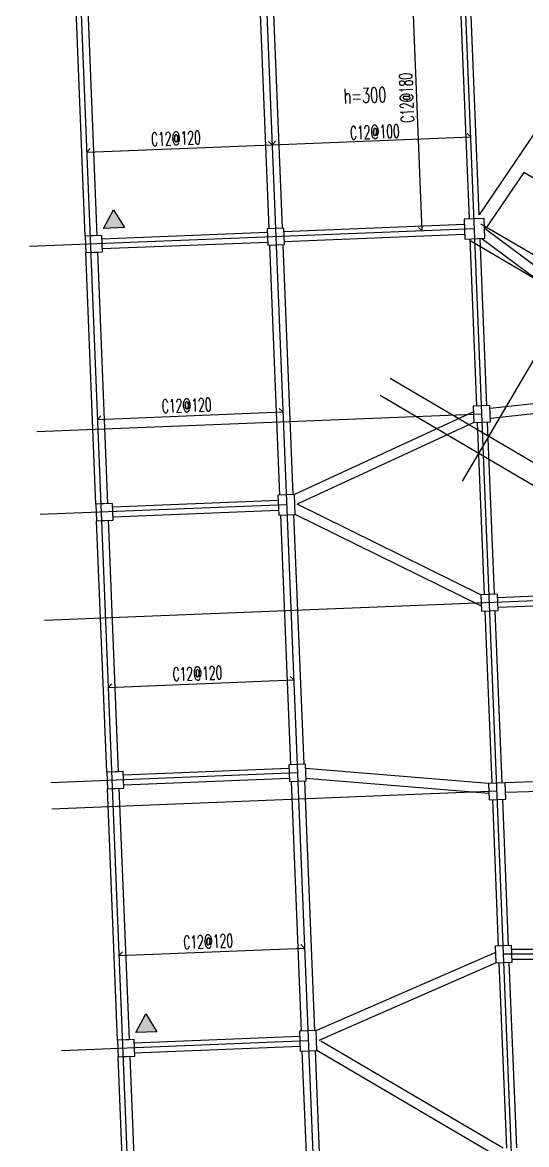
# Model space of a CAD drawing. Header units: millimetres. Extents: x 129427 to 386235, y 419441 to 703525.
# Drawn here: x 178353 to 193569, y 594645 to 628525 of the extents above; entities that cross this region are included whole.
import ezdxf

# ---------------------------------------------------------------- set-up
doc = ezdxf.new("R2010")
doc.units = ezdxf.units.MM
doc.header["$LTSCALE"] = 100
for name, color, linetype in [('B-dote', 253, 'Continuous'), ('B-板厚', 2, 'Continuous'), ('B-正筋文字', 7, 'Continuous'), ('B-正筋钢筋', 6, 'Continuous'), ('B-沉降观测点', 5, 'Continuous'), ('COLU', 7, 'Continuous'), ('h斜线-墙', 7, 'Continuous'), ('h斜线-柱', 7, 'Continuous'), ('WALL', 3, 'Continuous'), ('梁虚线', 4, 'Continuous')]:
    doc.layers.add(name, color=color, linetype=linetype)
doc.styles.get("Standard").update_dxf_attribs({"font": 'standard'})

# ---------------------------------------------------------------- blocks, each defined once
blk = doc.blocks.new('A$C7FDE0673')
at = {"layer": 'B-沉降观测点'}
blk.add_hatch(color=256, dxfattribs=at).paths.add_polyline_path([(318, 551), (0, 0), (636, 0)], flags=0)
blk.add_lwpolyline([(0, 0), (318, 551), (636, 0)], close=True, dxfattribs=at)

msp = doc.modelspace()

# ---------------------------------------------------------------- hatches: boundary and pattern name
at = {"layer": 'h斜线-墙'}
h = msp.add_hatch(dxfattribs=at)
h.set_pattern_fill('ANSI31', color=256, scale=40, angle=2.29877, style=0)
h.set_pattern_definition([])
h.paths.add_polyline_path([(179942.3, 629669.1), (180292.1, 629683.2), (180596.9, 622089.3), (180247.2, 622075.2)], flags=0)
h = msp.add_hatch(dxfattribs=at)
h.set_pattern_fill('ANSI31', color=256, scale=40, angle=2.29877, style=0)
h.set_pattern_definition([])
h.paths.add_polyline_path([(180267.2, 621575.6), (180617, 621589.7), (180921.8, 613995.8), (180572.1, 613981.7)], flags=0)
h = msp.add_hatch(dxfattribs=at)
h.set_pattern_fill('ANSI31', color=256, scale=40, angle=2.29877, style=0)
h.set_pattern_definition([])
h.paths.add_polyline_path([(180592.1, 613482.1), (180941.9, 613496.2), (181246.7, 605902.3), (180897, 605888.3)], flags=0)
h = msp.add_hatch(dxfattribs=at)
h.set_pattern_fill('ANSI31', color=256, scale=40, angle=2.29877, style=0)
h.set_pattern_definition([])
h.paths.add_polyline_path([(180917, 605388.7), (181266.8, 605402.7), (181571.6, 597808.8), (181221.9, 597794.8)], flags=0)
h = msp.add_hatch(dxfattribs=at)
h.set_pattern_fill('ANSI31', color=256, scale=40, angle=2.29877, style=0)
h.set_pattern_definition([])
h.paths.add_polyline_path([(181241.9, 597295.2), (181591.6, 597309.2), (181896.5, 589715.3), (181546.8, 589701.3)], flags=0)
at = {"layer": 'h斜线-柱'}
h = msp.add_hatch(dxfattribs=at)
h.set_pattern_fill('ANSI31', color=256, scale=40, angle=2.29877, style=0)
h.set_pattern_definition([])
h.paths.add_polyline_path([(191710, 621984.9), (192309.6, 622009), (192285.5, 622608.5), (191686, 622584.5)], flags=0)
h = msp.add_hatch(dxfattribs=at)
h.set_pattern_fill('ANSI31', color=256, scale=40, angle=2.29877, style=0)
h.set_pattern_definition([])
h.paths.add_polyline_path([(180267.2, 621575.6), (180766.8, 621595.7), (180746.8, 622095.3), (180247.2, 622075.2)], flags=0)
h = msp.add_hatch(dxfattribs=at)
h.set_pattern_fill('ANSI31', color=256, scale=40, angle=2.29877, style=0)
h.set_pattern_definition([])
h.paths.add_polyline_path([(185762.8, 621796.2), (186262.4, 621816.3), (186242.4, 622315.9), (185742.8, 622295.8)], flags=0)
h = msp.add_hatch(dxfattribs=at)
h.set_pattern_fill('ANSI31', color=256, scale=40, angle=2.29877, style=0)
h.set_pattern_definition([])
h.paths.add_polyline_path([(191982.6, 616441.4), (192482.2, 616461.5), (192462.2, 616961.1), (191962.6, 616941)], flags=0)
h = msp.add_hatch(dxfattribs=at)
h.set_pattern_fill('ANSI31', color=256, scale=40, angle=2.29877, style=0)
h.set_pattern_definition([])
h.paths.add_polyline_path([(186089.7, 613652.8), (186589.3, 613672.9), (186565.2, 614272.4), (186065.7, 614252.3)], flags=0)
h = msp.add_hatch(dxfattribs=at)
h.set_pattern_fill('ANSI31', color=256, scale=40, angle=2.29877, style=0)
h.set_pattern_definition([])
h.paths.add_polyline_path([(180592.1, 613482.1), (181091.7, 613502.2), (181071.7, 614001.8), (180572.1, 613981.7)], flags=0)
h = msp.add_hatch(dxfattribs=at)
h.set_pattern_fill('ANSI31', color=256, scale=40, angle=2.29877, style=0)
h.set_pattern_definition([])
h.paths.add_polyline_path([(192211.2, 610746), (192710.8, 610766), (192690.8, 611265.6), (192191.2, 611245.6)], flags=0)
h = msp.add_hatch(dxfattribs=at)
h.set_pattern_fill('ANSI31', color=256, scale=40, angle=2.29877, style=0)
h.set_pattern_definition([])
h.paths.add_polyline_path([(186412.6, 605609.3), (186912.2, 605629.3), (186892.1, 606128.9), (186392.6, 606108.9)], flags=0)
h = msp.add_hatch(dxfattribs=at)
h.set_pattern_fill('ANSI31', color=256, scale=40, angle=2.29877, style=0)
h.set_pattern_definition([])
h.paths.add_polyline_path([(180917, 605388.7), (181416.6, 605408.7), (181396.6, 605908.3), (180897, 605888.3)], flags=0)
h = msp.add_hatch(dxfattribs=at)
h.set_pattern_fill('ANSI31', color=256, scale=40, angle=2.29877, style=0)
h.set_pattern_definition([])
h.paths.add_polyline_path([(192439.9, 605050.6), (192939.5, 605070.6), (192919.4, 605570.2), (192419.8, 605550.2)], flags=0)
h = msp.add_hatch(dxfattribs=at)
h.set_pattern_fill('ANSI31', color=256, scale=40, angle=2.29877, style=0)
h.set_pattern_definition([])
h.paths.add_polyline_path([(192637.2, 600134.9), (193136.8, 600154.9), (193116.7, 600654.5), (192617.1, 600634.5)], flags=0)
h = msp.add_hatch(dxfattribs=at)
h.set_pattern_fill('ANSI31', color=256, scale=40, angle=2.29877, style=0)
h.set_pattern_definition([])
h.paths.add_polyline_path([(186739.5, 597465.8), (187239.1, 597485.9), (187215, 598085.4), (186715.4, 598065.4)], flags=0)
h = msp.add_hatch(dxfattribs=at)
h.set_pattern_fill('ANSI31', color=256, scale=40, angle=2.29877, style=0)
h.set_pattern_definition([])
h.paths.add_polyline_path([(181241.9, 597295.2), (181741.5, 597315.2), (181721.5, 597814.8), (181221.9, 597794.8)], flags=0)

# ---------------------------------------------------------------- linework, layer by layer
at = {"layer": 'B-dote'}
for p, q in [((183948.6, 673224.4), (191416.5, 487189.3)), ((197411.7, 487429.9), (189943.7, 673465)), ((178353.1, 672999.8), (185821, 486964.6)), ((201086.5, 630772.3), (191621.6, 614674.8)), ((218348.6, 607058.4), (192189.7, 622439.3)), ((191997.8, 622296.7), (178561.2, 621757.3)), ((224596, 602689.1), (191885.5, 621922.1)), ((189452.5, 617784.1), (212766.8, 604075.8)), ((189148.4, 617266.9), (204187.2, 608424.4)), ((192222.4, 616701.2), (178785.8, 616161.9)), ((186327.5, 613962.6), (178886.1, 613663.9)), ((197646.8, 611214.4), (179014.4, 610466.4)), ((186652.4, 605869.1), (179211, 605570.4)), ((192679.6, 605310.4), (179243, 604771)), ((234846.5, 600394.7), (192877, 600394.7)), ((186977.3, 597775.6), (179535.8, 597476.9))]:
    msp.add_line(p, q, dxfattribs=at)
at = {"layer": 'B-正筋钢筋'}
for points in [[(190312.2, 622335.2), (190422.4, 622233.5), (190120.8, 629746.8), (190019.1, 629636.6)], [(185993, 624939.1), (185891.3, 624828.8), (191886.5, 625069.5), (191776.2, 625171.2)], [(180397.5, 624714.5), (180295.8, 624604.2), (185891.3, 624828.8), (185781.1, 624930.6)], [(180721.2, 616651.3), (180619.5, 616541.1), (186215, 616765.7), (186104.7, 616867.4)], [(181046.1, 608557.8), (180944.4, 608447.6), (186539.9, 608672.2), (186429.6, 608773.9)], [(181371, 600464.3), (181269.3, 600354.1), (186864.7, 600578.7), (186754.5, 600680.5)]]:
    msp.add_lwpolyline(points, dxfattribs=at)
at = {"layer": 'COLU'}
for points in [[(191710, 621984.9), (192309.6, 622009), (192285.5, 622608.5), (191686, 622584.5)], [(180267.2, 621575.6), (180766.8, 621595.7), (180746.8, 622095.3), (180247.2, 622075.2)], [(185762.8, 621796.2), (186262.4, 621816.3), (186242.4, 622315.9), (185742.8, 622295.8)], [(191982.6, 616441.4), (192482.2, 616461.5), (192462.2, 616961.1), (191962.6, 616941)], [(186089.7, 613652.8), (186589.3, 613672.9), (186565.2, 614272.4), (186065.7, 614252.3)], [(180592.1, 613482.1), (181091.7, 613502.2), (181071.7, 614001.8), (180572.1, 613981.7)], [(192211.2, 610746), (192710.8, 610766), (192690.8, 611265.6), (192191.2, 611245.6)], [(186412.6, 605609.3), (186912.2, 605629.3), (186892.1, 606128.9), (186392.6, 606108.9)], [(180917, 605388.7), (181416.6, 605408.7), (181396.6, 605908.3), (180897, 605888.3)], [(192439.9, 605050.6), (192939.5, 605070.6), (192919.4, 605570.2), (192419.8, 605550.2)], [(192637.2, 600134.9), (193136.8, 600154.9), (193116.7, 600654.5), (192617.1, 600634.5)], [(186739.5, 597465.8), (187239.1, 597485.9), (187215, 598085.4), (186715.4, 598065.4)], [(181241.9, 597295.2), (181741.5, 597315.2), (181721.5, 597814.8), (181221.9, 597794.8)]]:
    msp.add_lwpolyline(points, close=True, dxfattribs=at)
at = {"layer": 'WALL'}
for points in [[(179942.3, 629669.1), (180292.1, 629683.2), (180596.9, 622089.3), (180247.2, 622075.2)], [(180267.2, 621575.6), (180617, 621589.7), (180921.8, 613995.8), (180572.1, 613981.7)], [(180592.1, 613482.1), (180941.9, 613496.2), (181246.7, 605902.3), (180897, 605888.3)], [(180917, 605388.7), (181266.8, 605402.7), (181571.6, 597808.8), (181221.9, 597794.8)], [(181241.9, 597295.2), (181591.6, 597309.2), (181896.5, 589715.3), (181546.8, 589701.3)]]:
    msp.add_lwpolyline(points, close=True, dxfattribs=at)
at = {"layer": '梁虚线'}
for p, q in [((185487.8, 629892.8), (185792.7, 622298.9)), ((185887.6, 629906.7), (186192.4, 622312.8)), ((191568.9, 629239.7), (191835.8, 622590.5)), ((191868.8, 629250.2), (192130.8, 622721.4)), ((196696.5, 629444.7), (192133.9, 622719.2)), ((193484.7, 623998), (192331.3, 622297.7)), ((196087.5, 622467.6), (193484.7, 623998)), ((186247.2, 622216), (191692, 622434.6)), ((180751.6, 621995.4), (185747.6, 622195.9)), ((186257.6, 621916.2), (191704, 622134.8)), ((192331.3, 622297.7), (194872, 620400.2)), ((180762.1, 621695.6), (185758, 621896.1)), ((185812.7, 621799.3), (186115.6, 614255.4)), ((186212.5, 621813.2), (186515.3, 614269.3)), ((191859.9, 621991), (192062.4, 616945.8)), ((192159.7, 622003), (192362.3, 616956.3)), ((192221.3, 622005.5), (194719, 620140.1)), ((192466.3, 616878.8), (199041.5, 617598.2)), ((192476.8, 616578.2), (199447.4, 617340.9)), ((191969.6, 616765.8), (186565.2, 614272.5)), ((191982.6, 616441.4), (186645.6, 613979.2)), ((192082.5, 616446.2), (192291.1, 611250.4)), ((192382.3, 616456.7), (192590.9, 611260.9)), ((181076.5, 613901.9), (186072.4, 614102.5)), ((192191.2, 611245.6), (186645.6, 613979.2)), ((181086.9, 613602.1), (186082.9, 613802.6)), ((186139.6, 613655.8), (186442.5, 606111.9)), ((186539.4, 613669.8), (186842.2, 606125.9)), ((192204.9, 610904.4), (186589.2, 613672.6)), ((192695.6, 611165.8), (197641.6, 611364.3)), ((192706, 610865.9), (197652.1, 611064.5)), ((192311.1, 610750.8), (192519.7, 605555)), ((192610.9, 610761.3), (192819.5, 605565.4)), ((181401.4, 605808.4), (186397.3, 606009)), ((192419.8, 605550.2), (186898.1, 605997)), ((200846.5, 605844.9), (192919.4, 605570.2)), ((181411.8, 605508.6), (186407.8, 605709.2)), ((186462.5, 605612.3), (186765.4, 598068.4)), ((186862.3, 605626.3), (187165.1, 598082.4)), ((192430.4, 605248.3), (186908.7, 605695.1)), ((200846.5, 605544.7), (192929.9, 605270.4)), ((192539.8, 605055.4), (192717, 600639.3)), ((192839.6, 605065.8), (193016.9, 600649.7)), ((187215, 598085.4), (192625, 600447)), ((193121.9, 600544.7), (200896.5, 600544.7)), ((187311.5, 597800.2), (192666.4, 600137.7)), ((192737.1, 600139.7), (192961.9, 594538.6)), ((193036.9, 600150.1), (193261.7, 594550.6)), ((193132.4, 600244.7), (200896.5, 600244.7)), ((181726.3, 597715), (186722.2, 597915.5)), ((192862, 594534.6), (187356.1, 597764.1)), ((181736.7, 597415.1), (186732.7, 597615.7)), ((186789.4, 597468.9), (187092.3, 589925)), ((187189.2, 597482.8), (187492, 589938.9)), ((192876.3, 594178.4), (187238.7, 597485.1))]:
    msp.add_line(p, q, dxfattribs=at)

# ---------------------------------------------------------------- block references
at = {"layer": 'B-沉降观测点', "rotation": 2.298772997339518}
for p in [(180802.6, 622307.7), (181777.3, 598027.3)]:
    msp.add_blockref('A$C7FDE0673', p, dxfattribs=at)

# ---------------------------------------------------------------- texts
at = {"layer": 'B-板厚', "width": 0.7}
msp.add_text('h=300', height=450, rotation=2.29877, dxfattribs=at).set_placement((188055.6, 626071.3))
at = {"layer": 'B-正筋文字', "width": 0.65}
for s, rotation, p in [('C12@180', 92.29877, (190176.9, 625507.1)), ('C12@100', 2.29877, (188245.9, 624989.7)), ('C12@120', 2.29877, (182243.1, 624796.5)), ('C12@120', 2.29877, (182566.7, 616733.4)), ('C12@120', 2.29877, (182891.6, 608639.9)), ('C12@120', 2.29877, (183216.5, 600546.4))]:
    msp.add_text(s, height=400, rotation=rotation, dxfattribs=at).set_placement(p)

doc.saveas('drawing.dxf')
